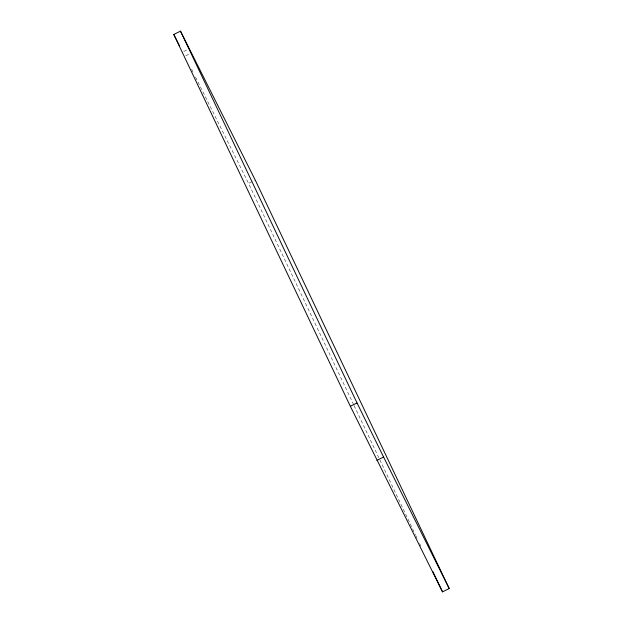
<?xml version="1.0" encoding="UTF-8"?>
<svg xmlns="http://www.w3.org/2000/svg" width="623" height="623" viewBox="0 0 623 623"><rect width="100%" height="100%" fill="white"/><g stroke="black" fill="none" stroke-linecap="round" stroke-linejoin="round"><path stroke-width="0.47" stroke-dasharray="3.12 2.34" d="M183.777 51.491L187.967 49.427M185.747 55.782L189.937 53.71M353.669 404.748L248.561 183.396L254.418 180.499M191.635 69.317L193.371 72.805M195.544 77.159L248.561 183.396M354.09 405.628L415.401 534.752M415.814 535.632L417.067 538.264M419.567 543.536L420.821 546.176"/><path stroke-width="0.93" d="M173.794 34.46L180.491 31.15L255.259 180.086L449.206 588.54L442.509 591.85L350.344 406.282L173.794 34.46L179.549 45.931M350.344 406.282L357.041 402.972L180.491 31.15M376.892 460.366L383.589 457.056L357.041 402.972M383.589 457.056L449.206 588.54M432.915 571.649L442.509 591.85"/></g></svg>
